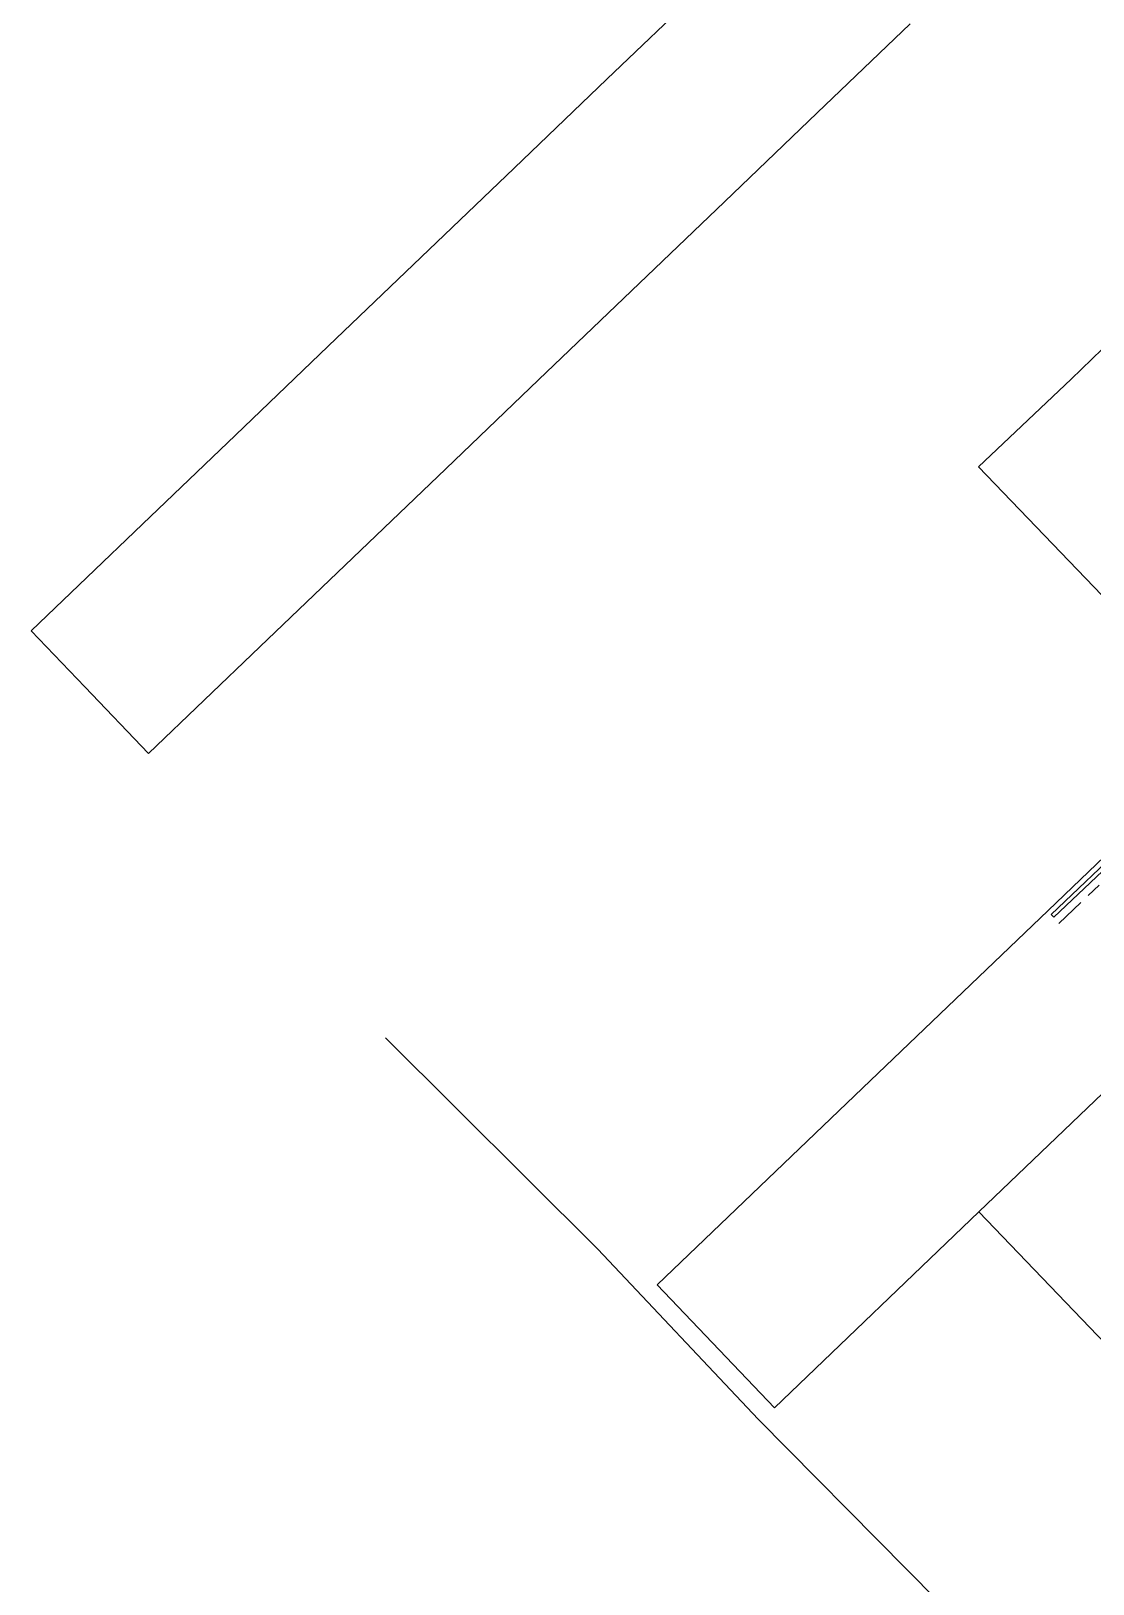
# Model space of a CAD drawing. Header units: metres. Extents: x 249598 to 250736, y 6276356 to 6277377.
# Drawn here: x 249627.6 to 249753.5, y 6276585.7 to 6276769.7 of the extents above; entities that cross this region are included whole.
import ezdxf

# ---------------------------------------------------------------- set-up
doc = ezdxf.new("R2010")
doc.units = ezdxf.units.M
doc.linetypes.add('Cable Exist UG', pattern=[8.2, 4, -1.2, 1.8, -1.2])
doc.layers.add('Cadastre Land Parcels_SP_EXT', color=9, linetype='Continuous', lineweight=5)
doc.layers.add('Cadastre Roads_SP_EXT', color=9, linetype='Continuous', lineweight=5)
for name, color, linetype in [('Duct_SP_EXT', 7, 'Continuous'), ('Mains_HV_EXT', 7, 'Continuous'), ('Mains_LV_EXT', 7, 'Continuous')]:
    doc.layers.add(name, color=color, linetype=linetype)
doc.styles.get("Standard").update_dxf_attribs({"font": 'arial.ttf'})
doc.linetypes.add('Cable E OH', pattern='A,9.4,["E",Standard,S=1.7,R=0,X=0,Y=-1],0', length=9.4)

msp = doc.modelspace()

# ---------------------------------------------------------------- linework, layer by layer
at = {"layer": 'Cadastre Land Parcels_SP_EXT', "linetype": 'Continuous'}
for points in [[(249792.21, 6276707.67), (249761.92, 6276739.12), (249750.93, 6276728.49), (249739.92, 6276718.07), (249770.2, 6276686.6), (249792.21, 6276707.67)], [(249781.01, 6276609.04), (249792.04, 6276619.66), (249762.01, 6276650.89), (249739.99, 6276629.8), (249770.01, 6276598.55), (249781.01, 6276609.04)]]:
    msp.add_lwpolyline(points, close=True, dxfattribs=at)
at = {"layer": 'Cadastre Roads_SP_EXT', "linetype": 'Continuous'}
for points in [[(249858.25, 6276770.92), (249836.24, 6276749.84), (249814.22, 6276728.76), (249792.21, 6276707.67), (249770.2, 6276686.6), (249748.19, 6276665.52), (249726.19, 6276644.45), (249701.86, 6276621.16), (249715.76, 6276606.6), (249739.99, 6276629.8), (249739.99, 6276629.8), (249762.01, 6276650.89), (249784.04, 6276671.98), (249806.06, 6276693.07), (249828.08, 6276714.16), (249850.1, 6276735.24), (249872.12, 6276756.33), (249894.13, 6276777.42)], [(249706.89, 6276774.56), (249695.89, 6276764.03), (249684.89, 6276753.47), (249673.87, 6276742.94), (249662.87, 6276732.38), (249651.86, 6276721.83), (249640.86, 6276711.29), (249627.65, 6276698.64), (249634.01, 6276692), (249641.57, 6276684.11), (249654.78, 6276696.76), (249665.78, 6276707.3), (249676.79, 6276717.85), (249687.8, 6276728.39), (249698.81, 6276738.94), (249709.82, 6276749.48), (249720.81, 6276760.03), (249731.83, 6276770.57)]]:
    msp.add_lwpolyline(points, dxfattribs=at)
at = {"layer": 'Duct_SP_EXT'}
for p, q in [((249786.74, 6276701.33), (249748.53, 6276665.06)), ((249787.08, 6276700.98), (249748.86, 6276664.72)), ((249748.53, 6276665.06), (249748.69, 6276664.89)), ((249748.86, 6276664.72), (249748.69, 6276664.89))]:
    msp.add_line(p, q, dxfattribs=at)
at = {"layer": 'Mains_HV_EXT', "linetype": 'Cable E OH'}
msp.add_lwpolyline([(249966.35, 6276703.61), (249937.97, 6276676.43), (249937.97, 6276676.43), (249904.74, 6276644.61), (249904.74, 6276644.61), (249882.51, 6276623.32), (249882.51, 6276623.32), (249849.69, 6276591.88), (249849.69, 6276591.88), (249816.56, 6276560.14), (249784.5, 6276529.21), (249749.14, 6276569.56), (249713.81, 6276605.27), (249713.81, 6276605.27), (249694.82, 6276625.39), (249669.66, 6276650.45)], dxfattribs=at)
at = {"layer": 'Mains_LV_EXT', "linetype": 'Cable Exist UG'}
msp.add_lwpolyline([(249793.54, 6276706.14), (249749.46, 6276663.97)], dxfattribs=at)

doc.saveas('drawing.dxf')
